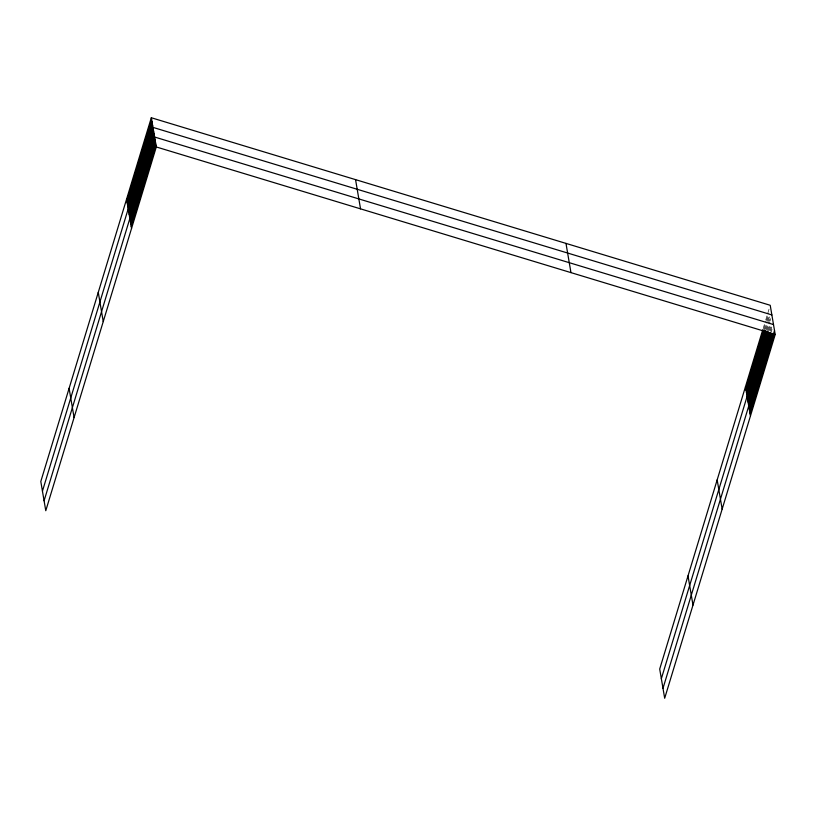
<?xml version="1.0" encoding="UTF-8"?>
<svg xmlns="http://www.w3.org/2000/svg" width="816" height="816" viewBox="0 0 816 816"><rect width="100%" height="100%" fill="white"/><g stroke="black" fill="none" stroke-linecap="round" stroke-linejoin="round"><path stroke-width="0.61" stroke-dasharray="4.08 3.06" d="M763.205 328.379L765.418 321.086M765.785 319.872L769.111 308.927M763.898 329.093L766.112 321.8M766.489 320.586L768.703 313.293M764.602 329.807L766.816 322.514M767.183 321.3L768.662 316.435M765.663 329.307L767.876 322.014M768.254 320.8L769.733 315.935M766.367 330.021L770.059 317.863M767.06 330.735L769.651 322.218M770.018 321.004L770.753 318.577M768.131 330.225L770.345 322.932M768.825 330.939L770.671 324.86M769.896 330.439L770.998 326.788M770.59 331.153L772.069 326.288M771.293 331.867L772.028 329.429"/><path stroke-width="1.22" d="M151.317 117.749L40.8 481.491L45.778 510.714L156.295 146.962L151.317 117.749L770.222 305.286L775.2 334.509L664.683 698.251L659.705 669.038L762.827 329.603M126.898 201.124L151.643 119.677M127.225 203.051L151.97 121.604M127.551 204.979L152.306 123.532M127.888 206.907L152.633 125.46M42.442 491.14L152.959 127.388L771.865 314.925M128.54 210.773L153.286 129.316M128.867 212.701L153.612 131.243M129.203 214.628L153.949 133.171M129.53 216.556L154.275 135.099M44.084 500.779L154.601 137.027L773.507 324.574M130.193 220.473L154.938 139.016M130.529 222.462L155.285 141.005M130.876 224.441L155.621 142.994M131.213 226.43L155.958 144.983M745.804 388.661L763.531 330.307M746.13 390.589L764.225 331.021M746.456 392.527L765.296 330.521M746.783 394.454L765.989 331.235M661.348 678.677L766.693 331.949M747.446 398.31L767.764 331.449M747.772 400.238L768.458 332.153M748.099 402.166L769.151 332.867M748.435 404.093L770.222 332.367M662.99 688.316L770.916 333.081M749.098 408.01L771.63 333.856M749.435 409.999L772.711 333.407M749.771 411.988L774.527 330.531M750.118 413.967L774.496 333.734M156.295 146.962L775.2 334.509M745.477 386.733L750.455 415.956M717.172 479.89L722.15 509.113M688.01 575.872L692.988 605.095M565.978 243.392L570.965 272.615M355.552 179.632L360.539 208.855M126.572 199.196L131.549 228.419M98.267 292.352L103.244 321.575M69.105 388.334L74.083 417.557"/></g></svg>
